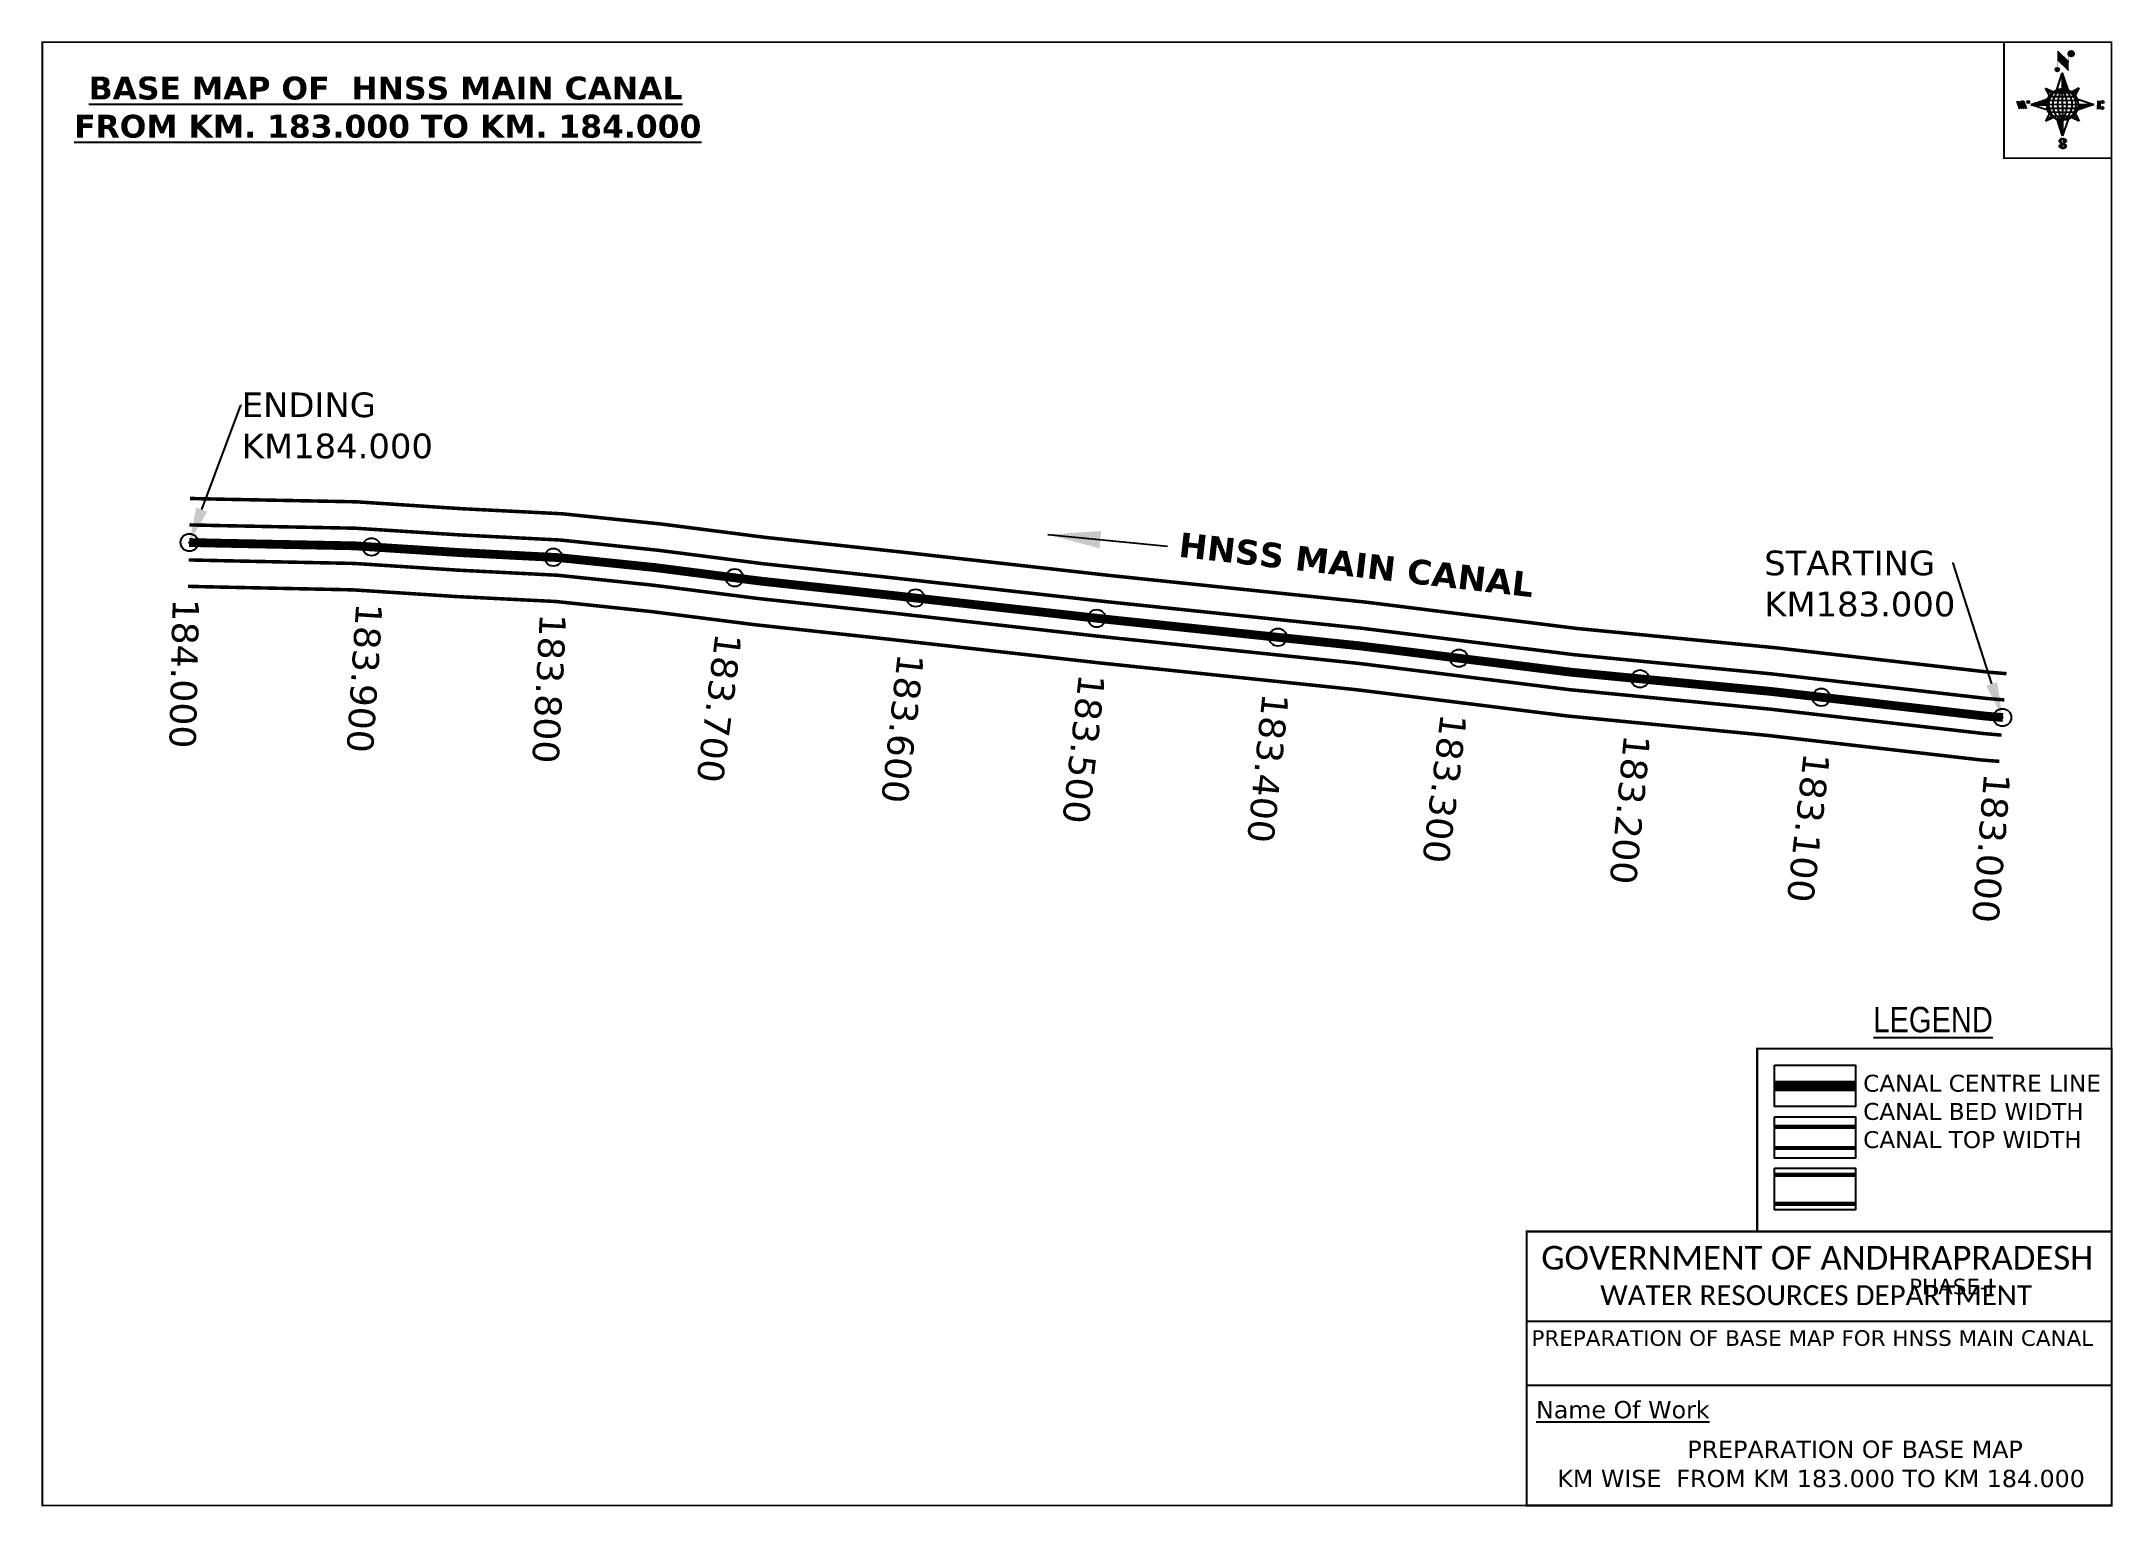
# Model space of a CAD drawing. Header units: inches. Extents: x 747607 to 748783, y 1653885 to 1654717.
import ezdxf
from ezdxf import colors
from ezdxf.entities.mleader import LeaderData, LeaderLine
from ezdxf.enums import TextEntityAlignment as Align
from ezdxf.math import Vec2, Vec3

# ---------------------------------------------------------------- set-up
doc = ezdxf.new("R2010")
doc.units = ezdxf.units.IN
doc.header["$MEASUREMENT"] = 0
doc.header["$PDMODE"] = 32
doc.header["$PDSIZE"] = 10
doc.linetypes.add('HIDDEN2', pattern=[0.1875, 0.125, -0.0625])
for name, color, linetype in [('AQUADUCT', 1, 'Continuous'), ('bord', 1, 'Continuous'), ('CANAL1', 1, 'Continuous'), ('CSMark', 72, 'Continuous'), ('DCBMS', 232, 'Continuous'), ('PAGE', 7, 'Continuous'), ('TEXT', 7, 'Continuous')]:
    doc.layers.add(name, color=color, linetype=linetype)
doc.styles.add('ARIALN', font='ARIALN_1.TTF')
doc.styles.get("Standard").update_dxf_attribs({"font": 'verdana_0.ttf'})
doc.dimstyles.get("Standard").update_dxf_attribs({"dimtxt": 0.18, "dimasz": 0.18, "dimexe": 0.18, "dimexo": 0.0625, "dimgap": 0.09, "dimtad": 0, "dimtih": 1, "dimtoh": 1, "dimdec": 4, "dimzin": 0, "dimdsep": 46, "dimtxsty": 'Standard', "dimcen": 0.09, "dimadec": 0, "dimazin": 0, "dimtfac": 1, "dimtdec": 4, "dimtofl": 0, "dimtmove": 0, "dimatfit": 3, "dimfxl": 0, "dimtolj": 1, "dimtzin": 0, "dimarcsym": 0})
pattern_1 = [(267.297113149, (-8720374.938, 50637915.138), (10.5367255337, -0.497431438), [])]
pattern_2 = [(357.297113149, (-8720374.938, 50637915.138), (0.497431438, 10.5367255337), [])]

# ---------------------------------------------------------------- blocks, each defined once
blk = doc.blocks.new('*X16')
at = {"color": 0, "linetype": 'Continuous'}
for p, q in [((6321.6, 240.5), (6322.3, 241.2)), ((6321.6, 240.3), (6322.3, 241)), ((6321.6, 240.1), (6322.3, 240.8)), ((6321.6, 239.9), (6322.4, 240.7)), ((6321.6, 239.8), (6322.4, 240.6)), ((6321.6, 239.6), (6322.5, 240.5)), ((6321.6, 239.4), (6322.5, 240.3)), ((6321.6, 239.2), (6322.6, 240.2)), ((6321.7, 239.1), (6322.6, 240.1)), ((6321.8, 240.8), (6322.4, 241.4)), ((6321.8, 239), (6322.7, 240)), ((6321.8, 239), (6322.8, 239.9)), ((6321.9, 238.9), (6322.9, 239.8)), ((6322, 238.8), (6323, 239.7)), ((6322.1, 241.3), (6322.4, 241.6)), ((6322.1, 238.7), (6323.1, 239.6)), ((6322.2, 238.6), (6323.1, 239.6)), ((6322.3, 238.5), (6323.2, 239.5)), ((6322.4, 238.5), (6323.3, 239.4)), ((6322.5, 238.4), (6323.4, 239.3)), ((6322.7, 238.4), (6323.6, 239.3)), ((6322.8, 238.3), (6323.7, 239.2)), ((6322.9, 238.3), (6323.8, 239.1)), ((6323.1, 238.2), (6323.9, 239.1)), ((6323.2, 238.2), (6324, 239)), ((6323.3, 238.2), (6324.2, 239)), ((6323.5, 238.1), (6324.3, 238.9)), ((6323.7, 238.1), (6324.4, 238.9)), ((6323.8, 238.1), (6324.6, 238.8)), ((6324.1, 238.2), (6324.7, 238.8)), ((6324.3, 238.3), (6324.9, 238.8)), ((6324.6, 238.3), (6325.1, 238.8)), ((6324.8, 238.4), (6325.2, 238.8)), ((6325.1, 238.5), (6325.4, 238.8)), ((6325.4, 238.6), (6325.6, 238.8))]:
    blk.add_line(p, q, dxfattribs=at)
blk = doc.blocks.new('*X15')
at = {"color": 0, "linetype": 'Continuous'}
for p, q in [((6324.4, 240.3), (6324.5, 240.4)), ((6324.6, 240.3), (6324.8, 240.5)), ((6324.7, 240.2), (6325, 240.5)), ((6324.8, 240.2), (6325.2, 240.6)), ((6325, 240.1), (6325.5, 240.6)), ((6325.1, 240.1), (6325.6, 240.6)), ((6325.2, 240), (6325.8, 240.6)), ((6325.3, 240), (6326, 240.6)), ((6325.4, 239.9), (6326.1, 240.6)), ((6325.5, 239.8), (6326.2, 240.5)), ((6325.6, 239.8), (6326.3, 240.5)), ((6325.7, 239.7), (6326.5, 240.4)), ((6325.9, 239.6), (6326.6, 240.3)), ((6326, 239.5), (6326.7, 240.3)), ((6326, 239.4), (6326.8, 240.2)), ((6326.1, 239.3), (6327, 240.2)), ((6326.2, 239.3), (6327.1, 240.1)), ((6326.3, 239.2), (6327.1, 240)), ((6326.4, 239.1), (6327.2, 239.9)), ((6326.5, 239), (6327.3, 239.8)), ((6326.5, 238.9), (6327.4, 239.7)), ((6326.6, 238.8), (6327.5, 239.6)), ((6326.7, 238.7), (6327.5, 239.5)), ((6326.8, 238.6), (6327.6, 239.4)), ((6326.8, 238.5), (6327.7, 239.3)), ((6326.8, 236.5), (6327.4, 237)), ((6326.9, 238.3), (6327.8, 239.2)), ((6326.9, 238.2), (6327.9, 239.1)), ((6326.9, 236.8), (6327.6, 237.4)), ((6327, 238.1), (6327.8, 239)), ((6327, 237.9), (6327.8, 238.8)), ((6327, 237.8), (6327.8, 238.6)), ((6327, 237.6), (6327.8, 238.4)), ((6327, 237.4), (6327.8, 238.2)), ((6327, 237.3), (6327.8, 238)), ((6327, 237.1), (6327.8, 237.9))]:
    blk.add_line(p, q, dxfattribs=at)
blk = doc.blocks.new('H')
at = {"layer": 'bord', "extrusion": (0.000427885, 0.004792, 0.999988)}
h = blk.add_hatch(dxfattribs=at)
h.set_pattern_fill('LINE', color=8, scale=84.387686, angle=-2.7029, style=0)
h.set_pattern_definition(pattern_2)
h.paths.add_polyline_path([(-492, 786, -0.090992), (-448, 775), (-486, 912)])
h = blk.add_hatch(dxfattribs=at)
h.set_pattern_fill('LINE', color=8, scale=84.387686, angle=-92.7029, style=0)
h.set_pattern_definition(pattern_1)
h.paths.add_polyline_path([(-625, 665, -0.090992), (-615, 710), (-751, 671)])
h = blk.add_hatch(dxfattribs=at)
h.set_pattern_fill('LINE', color=8, scale=84.387686, angle=-2.7029, style=0)
h.set_pattern_definition(pattern_2)
h.paths.add_polyline_path([(-504, 533, -0.090992), (-549, 543), (-510, 406)])
h = blk.add_hatch(dxfattribs=at)
h.set_pattern_fill('LINE', color=8, scale=84.387686, angle=-92.7029, style=0)
h.set_pattern_definition(pattern_1)
h.paths.add_polyline_path([(-246, 647), (-372, 653, -0.090992), (-382, 609)])
for p, q in [((-519, 1020, -1217), (-435, 927, -1216)), ((-516, 1087, -1217), (-432, 994, -1217)), ((-538, 774, -1216), (-487, 906, -1216)), ((-487, 906, -1216), (-493, 780, -1216)), ((-487, 906, -1216), (-448, 769, -1216)), ((-865, 701, -1215), (-847, 638, -1215)), ((-847, 700, -1215), (-829, 637, -1215)), ((-829, 699, -1215), (-811, 636, -1215)), ((-829, 699, -1215), (-811, 698, -1215)), ((-811, 698, -1215), (-794, 635, -1215)), ((-752, 665, -1215), (-615, 704, -1215)), ((-627, 794, -1216), (-567, 760, -1216)), ((-627, 794, -1216), (-584, 747, -1215)), ((-599, 731, -1215), (-627, 794, -1216)), ((-421, 753, -1216), (-359, 781, -1216)), ((-359, 781, -1216), (-405, 739, -1216)), ((-359, 781, -1216), (-392, 721, -1215)), ((-379, 693, -1215), (-246, 641, -1215)), ((-213, 669, -1215), (-217, 601, -1215)), ((-752, 665, -1215), (-625, 659, -1215)), ((-619, 614, -1215), (-752, 665, -1215)), ((-639, 526, -1214), (-606, 585, -1215)), ((-639, 526, -1214), (-593, 568, -1215)), ((-577, 553, -1215), (-639, 526, -1214)), ((-511, 400, -1214), (-549, 537, -1214)), ((-460, 533, -1215), (-511, 400, -1214)), ((-505, 527, -1214), (-511, 400, -1214)), ((-371, 513, -1214), (-431, 546, -1215)), ((-371, 513, -1214), (-414, 560, -1215)), ((-399, 576, -1215), (-371, 513, -1214)), ((-246, 641, -1215), (-383, 603, -1215)), ((-373, 647, -1215), (-246, 641, -1215)), ((-197, 600, -1215), (-194, 668, -1215))]:
    blk.add_line(p, q, dxfattribs=at)
at = {"layer": 'bord', "color": 8, "linetype": 'ByBlock', "extrusion": (0.000427885, 0.004792, 0.999988)}
for p, q in [((-375, 679, -1215), (-620, 691, -1215)), ((-386, 711, -1215), (-605, 722, -1215)), ((-411, 744, -1216), (-578, 752, -1216)), ((-493, 780, -1216), (-505, 527, -1214)), ((-373, 647, -1215), (-625, 659, -1215)), ((-378, 616, -1215), (-623, 628, -1215)), ((-392, 585, -1215), (-611, 595, -1215)), ((-420, 555, -1215), (-587, 562, -1215))]:
    blk.add_line(p, q, dxfattribs=at)
at = {"layer": 'bord', "extrusion": (0.000427885, 0.004792, 0.999988), "elevation": -1212}
for points, const_width in [([(-522, 960), (-516, 1093)], 1.61), ([(-434, 933), (-428, 1066)], 1.61), ([(-870, 707), (-846, 706)], 0.642), ([(-829, 643), (-821, 678)], 0.642), ([(-793, 641), (-782, 694)], 0.642), ([(-223, 676), (-174, 673)], 0.706), ([(-829, 643), (-855, 644)], 0.642), ([(-811, 642), (-784, 641)], 0.642), ([(-177, 605), (-226, 607)], 0.706), ([(-195, 645), (-185, 644)], 0.706)]:
    blk.add_lwpolyline(points, dxfattribs=dict(at, const_width=const_width))
for points, const_width in [([(-414, 1073, 1), (-398, 1058, 1)], 22.3), ([(-530, 950, 1), (-520, 939, 1)], 14.8), ([(-776, 697, 1), (-769, 690, 1)], 8.9), ([(-180, 618, 1), (-173, 611, 1)], 9.79), ([(-178, 667, 1), (-171, 660, 1)], 9.79), ([(-490, 362, 1), (-498, 369, 1)], 11.1), ([(-525, 322, 1), (-533, 329, 1)], 11.1)]:
    blk.add_lwpolyline(points, format="xyb", close=True, dxfattribs=dict(at, const_width=const_width))
for points in [[(-537, 317), (-531, 310), (-520, 307), (-505, 307), (-494, 310), (-486, 318), (-487, 326), (-491, 333), (-494, 336), (-503, 341), (-522, 347), (-530, 352), (-534, 355), (-537, 363), (-537, 373), (-530, 381), (-520, 384), (-504, 384), (-493, 380), (-487, 373)], [(-522, 348), (-526, 354), (-528, 361), (-528, 371), (-526, 375), (-521, 381), (-515, 384)], [(-505, 307), (-499, 312), (-497, 319), (-497, 327), (-501, 335), (-509, 343)]]:
    blk.add_lwpolyline(points, dxfattribs=at)
at = {"layer": 'bord', "extrusion": (0.000427885, 0.004792, 0.999988)}
for centre, radius in [((-406, 1065, -1212), 22.3), ((-525, 944, -1212), 14.8), ((-773, 694, -1212), 8.9), ((-498, 659, -1212), 127), ((-177, 615, -1212), 9.79), ((-174, 663, -1212), 9.79), ((-494, 365, -1212), 11.1), ((-529, 325, -1212), 11.1)]:
    blk.add_circle(centre, radius, dxfattribs=at)
at = {"layer": 'bord', "color": 8, "linetype": 'ByBlock', "extrusion": (0.000427885, 0.004792, 0.999988)}
for centre, radius, start, end in [((-482, 658, -1212), 128, 94.9254, 259.6691), ((-437, 656, -1212), 141, 113.2864, 241.308), ((-316, 651, -1212), 222, 142.5892, 212.0053), ((-560, 662, -1212), 141, 293.2864, 61.308), ((-681, 668, -1212), 222, 322.5892, 32.0053), ((-515, 660, -1212), 128, 274.9254, 79.6691)]:
    blk.add_arc(centre, radius, start, end, dxfattribs=at)
at = {"layer": 'bord', "extrusion": (0.000427885, 0.004792, 0.999988)}
for points in [[(-516, 1093, -1212), (-431, 1000, -1212), (-519, 1026, -1212), (-434, 933, -1212)], [(-864, 707, -1212), (-846, 706, -1212), (-846, 644, -1212), (-829, 643, -1212)], [(-829, 705, -1212), (-811, 704, -1212), (-811, 642, -1212), (-793, 641, -1212)], [(-193, 674, -1212), (-197, 606, -1212), (-213, 675, -1212), (-216, 607, -1212)]]:
    blk.add_solid(points, dxfattribs=at)
at = {"layer": 'bord', "extrusion": (0.000427885, 0.004792, 0.999988), "xscale": 7.977342409717546, "yscale": 7.977342408231451, "zscale": 7.977342408476333, "rotation": 138.0840426661453}
for name, p in [('*X15', (38301, -31929, -1212)), ('*X16', (38314, -31951, -1212))]:
    blk.add_blockref(name, p, dxfattribs=at)

msp = doc.modelspace()

# ---------------------------------------------------------------- linework, layer by layer
at = {"color": 3}
for p in [(747690.6, 1654432.3), (747794.1, 1654429.8), (747897.4, 1654423.9), (748000.3, 1654412.3), (748103.1, 1654400.8), (748206, 1654389.2), (748308.9, 1654378.5), (748411.7, 1654366.6), (748514.6, 1654354.9), (748617.5, 1654344.4), (748720.4, 1654332.9)]:
    msp.add_point(p, dxfattribs=at)
at = {"layer": 'CANAL1', "color": 200, "const_width": 2}
for points in [[(748722.7, 1654357.8), (748713.2, 1654358.6), (748591.7, 1654372.5), (748478.5, 1654383.5), (748359.1, 1654398.4), (748213.1, 1654413.6), (748094, 1654427), (748017.8, 1654435.2), (747958.6, 1654442.8), (747902.5, 1654448.6), (747845.1, 1654451.5), (747785.7, 1654455.4), (747708.3, 1654456.9), (747691, 1654457.3)], [(748718.7, 1654308), (748708.3, 1654308.8), (748586.4, 1654322.8), (748473, 1654333.8), (748353.4, 1654348.7), (748207.7, 1654363.9), (748088.5, 1654377.3), (748011.9, 1654385.6), (747952.8, 1654393.1), (747898.6, 1654398.8), (747842.3, 1654401.6), (747783.6, 1654405.4), (747707.3, 1654407), (747689.9, 1654407.4)]]:
    msp.add_lwpolyline(points, dxfattribs=at)
at = {"layer": 'CANAL1', "color": 5, "const_width": 2}
for points in [[(748721.5, 1654342.9), (748711.7, 1654343.7), (748590.1, 1654357.6), (748476.9, 1654368.6), (748357.4, 1654383.5), (748211.5, 1654398.7), (748092.3, 1654412), (748016, 1654420.3), (747956.8, 1654427.9), (747901.3, 1654433.7), (747844.3, 1654436.6), (747785.1, 1654440.4), (747708, 1654441.9), (747690.7, 1654442.3)], [(747690.2, 1654422.4), (747707.6, 1654422), (747784.2, 1654420.4), (747843.1, 1654416.6), (747899.8, 1654413.7), (747954.5, 1654408), (748013.6, 1654400.5), (748090.1, 1654392.2), (748209.3, 1654378.8), (748355.1, 1654363.6), (748474.7, 1654348.7), (748588, 1654337.7), (748709.8, 1654323.8), (748719.9, 1654322.9)]]:
    msp.add_lwpolyline(points, dxfattribs=at)
at = {"layer": 'CANAL1', "color": 1, "linetype": 'HIDDEN2', "ltscale": 100, "const_width": 5}
msp.add_lwpolyline([(748720.7, 1654332.9), (748710.8, 1654333.7), (748589.1, 1654347.7), (748475.8, 1654358.6), (748356.2, 1654373.5), (748210.4, 1654388.8), (748091.2, 1654402.1), (748014.8, 1654410.4), (747955.7, 1654418), (747900.6, 1654423.7), (747843.7, 1654426.6), (747784.6, 1654430.4), (747707.8, 1654431.9), (747690.5, 1654432.3)], dxfattribs=at)
at = {"layer": 'CANAL1', "color": 1, "linetype": 'HIDDEN2', "ltscale": 100, "const_width": 6, "elevation": -0.4}
msp.add_lwpolyline([(748637, 1654123.6), (748591, 1654123.6)], dxfattribs=at)
at = {"layer": 'CANAL1', "color": 5, "const_width": 2.4, "elevation": -0.4}
for points in [[(748637, 1654100.4), (748591, 1654100.4)], [(748637, 1654088.4), (748591, 1654088.4)]]:
    msp.add_lwpolyline(points, dxfattribs=at)
at = {"layer": 'CANAL1', "color": 200, "const_width": 2.4, "elevation": -0.4}
for points in [[(748637, 1654073.2), (748591, 1654073.2)], [(748637, 1654056.7), (748591, 1654056.7)]]:
    msp.add_lwpolyline(points, dxfattribs=at)
at = {"layer": 'PAGE', "const_width": 1}
msp.add_lwpolyline([(747607.1, 1653885.4), (748782.4, 1653885.4), (748782.4, 1654716.4), (747607.1, 1654716.4), (747607.1, 1653885.4)], dxfattribs=at)
at = {"layer": 'PAGE'}
for points, const_width in [([(748782.4, 1654716.4), (748721.3, 1654716.4), (748721.3, 1654650.6), (748782.4, 1654650.6)], 1), ([(748782.4, 1654041), (748581.1, 1654041), (748581.1, 1654144.8), (748782.4, 1654144.8)], 1.2), ([(748450.2, 1654041), (748782.4, 1654041), (748782.4, 1653885.4), (748450.2, 1653885.4)], 1.2)]:
    msp.add_lwpolyline(points, close=True, dxfattribs=dict(at, const_width=const_width))
at = {"layer": 'PAGE', "elevation": -0.4}
for points in [[(748591, 1654135.4), (748637, 1654135.4), (748637, 1654111.9), (748591, 1654111.9)], [(748591, 1654106.1), (748637, 1654106.1), (748637, 1654082.6), (748591, 1654082.6)], [(748591, 1654076.9), (748637, 1654076.9), (748637, 1654053.3), (748591, 1654053.3)]]:
    msp.add_lwpolyline(points, close=True, dxfattribs=at)
at = {"layer": 'PAGE'}
for points in [[(748450.2, 1653990), (748782.4, 1653990)], [(748450.2, 1653953.7), (748782.4, 1653953.7)]]:
    msp.add_lwpolyline(points, dxfattribs=at)

# ---------------------------------------------------------------- block references
at = {"layer": 'AQUADUCT', "color": 1, "xscale": 0.0703495379661093, "yscale": 0.07034953800030053, "zscale": 0.07034953795990817, "rotation": 3.078330607406165}
msp.add_blockref('H', (748792, 1654637, 85.4), dxfattribs=at)

# ---------------------------------------------------------------- texts
at = {"layer": 'CANAL1', "insert": (748252.7, 1654438.3), "char_height": 14, "width": 205.129, "attachment_point": 1, "rotation": 353.4649}
msp.add_mtext('\\pi0.96322;{\\fVerdana|b1|i0|c0|p34;HNSS MAIN CANAL}', dxfattribs=at)
at = {"layer": 'CSMark', "color": 1}
for s, rotation, p in [('184.000', 268.6791, (747688.7, 1654400.4)), ('183.900', 266.3025, (747792.9, 1654397.8)), ('183.800', 267.1002, (747897.2, 1654391.8)), ('183.700', 262.6944, (747997, 1654380.4)), ('183.600', 263.6042, (748100.5, 1654368.9)), ('183.500', 263.6042, (748203.4, 1654357.3)), ('183.400', 264.0438, (748307.7, 1654346.4)), ('183.300', 262.8984, (748408.9, 1654334.7)), ('183.200', 264.4611, (748513, 1654322.9)), ('183.100', 263.4622, (748615.1, 1654312.5)), ('183.000', 265.4077, (748717.5, 1654301.1))]:
    msp.add_text(s, height=15, rotation=rotation, dxfattribs=at).set_placement(p, align=Align.MIDDLE_LEFT)
at = {"layer": 'PAGE', "extrusion": (0.000201441, 0.004807, 0.999988), "style": 'ARIALN'}
msp.add_text('%%ULEGEND', height=14.4, rotation=359.9999, dxfattribs=at).set_placement((748681, 1654141.5, 8102.1), align=Align.MIDDLE)
at = {"layer": 'PAGE', "extrusion": (0.000201441, 0.004807, 0.999988)}
for s, height, p in [('PHASE-I', 8.88, (748691.5, 1653989.9, 8101.3)), ('PREPARATION OF BASE MAP', 9.822, (748636.7, 1653897.5, 8099.9)), ('KM WISE  FROM KM 183.000 TO KM 184.000', 9.822, (748617.4, 1653880.9, 8099.9))]:
    msp.add_text(s, height=height, rotation=359.9999, dxfattribs=at).set_placement(p, align=Align.MIDDLE_CENTER)
for s, height, p in [('PREPARATION OF BASE MAP FOR HNSS MAIN CANAL', 8.878, (748452.9, 1653956.2, 8101.1)), ('%%UName Of Work', 9.822, (748455.5, 1653915.1, 8099.8))]:
    msp.add_text(s, height=height, rotation=359.9999, dxfattribs=at).set_placement(p)
at = {"layer": 'PAGE', "extrusion": (0.000201441, 0.004807, 0.999988), "attachment_point": 1, "text_direction": (1, -1e-06, -0.000201)}
for s, insert, char_height, width in [('CANAL CENTRE LINE CANAL BED WIDTH {\\H2.3741x; }CANAL TOP WIDTH{\\H1.9188x; }', (748641.3, 1654130, -0.4), 9.6, 168.926), ('\\pi3.5885;{\\fCalibri|b0|i0|c0|p34;\\H1.3333x;GOVERNMENT OF ANDHRAPRADESH\\P\\pi37.073;\\H0.83998x;WATER RESOURCES DEPARTMENT}', (748454.9, 1654032.8, -1.3), 10.059, 321.276)]:
    msp.add_mtext(s, dxfattribs=dict(at, insert=insert, char_height=char_height, width=width))
at = {"layer": 'TEXT', "color": 1, "insert": (747611.7, 1654696.9), "char_height": 13, "width": 379.826, "attachment_point": 1}
msp.add_mtext('\\pi21.755;{\\fVerdana|b1|i0|c0|p34;\\LBASE MAP OF  HNSS MAIN CANAL \\P\\pi13.452;FROM KM. 183.000 TO KM. 184.000}', dxfattribs=at)

# ---------------------------------------------------------------- leaders
at = {"layer": 'CANAL1'}
msp.add_leader([(748178.2, 1654436.8), (748246.2, 1654430.2)], dimstyle='Standard', override={"dimasz": 30, "dimgap": 0.09, "dimtad": 0}, dxfattribs=at)
at = {"layer": 'DCBMS', "color": 5}
ml = msp.add_multileader_mtext('Standard', dxfattribs=at)
ml.set_content('ENDING \\PKM184.000', color=5)
ml.set_leader_properties()
ml.build(insert=Vec2(0, 0))
ml.multileader.update_dxf_attribs({"dogleg_length": 0.36, "arrow_head_size": 20})
ctx = ml.context
ctx.base_point, ctx.char_height, ctx.arrow_head_size, ctx.landing_gap_size, ctx.plane_origin = Vec3(747720.3, 1654510.3), 14, 20, 0.09, Vec3(747761.8, 1654461.7)
notes = []
notes.append((ctx, [(1, (1, 1, 0), (747719.9, 1654510.3), (1, 0), 0.36, [(0, [(747690.6, 1654432.3)], 0, [])])]))
ctx.mtext.insert, ctx.mtext.width, ctx.mtext.flow_direction = Vec3(747720.4, 1654517.5), 108.896, 5
ml = msp.add_multileader_mtext('Standard', dxfattribs=at)
ml.set_content('STARTING\\PKM183.000', color=5)
ml.set_leader_properties()
ml.build(insert=Vec2(0, 0))
ml.multileader.update_dxf_attribs({"dogleg_length": 0.36, "arrow_head_size": 20})
ctx = ml.context
ctx.base_point, ctx.char_height, ctx.arrow_head_size, ctx.landing_gap_size, ctx.plane_origin = Vec3(748585, 1654420.5), 14, 20, 0.09, Vec3(748869.3, 1654638.6)
notes.append((ctx, [(0, (1, 1, 0), (748692.4, 1654420.5), (-1, 0), 0.36, [(0, [(748720.4, 1654332.9)], 0, [])])]))
ctx.mtext.insert, ctx.mtext.flow_direction = Vec3(748585.1, 1654427.7), 5
for ctx, leaders in notes:
    for number, flags, end, landing, length, lines in leaders:
        leader = LeaderData()
        leader.index, (leader.has_last_leader_line, leader.has_dogleg_vector, leader.attachment_direction) = number, flags
        leader.last_leader_point, leader.dogleg_vector, leader.dogleg_length = Vec3(end), Vec3(landing), length
        for number, points, colour, breaks in lines:
            line = LeaderLine()
            line.index, line.vertices, line.color, line.breaks = number, Vec3.list(points), colors.encode_raw_color(colour), breaks
            leader.lines.append(line)
        ctx.leaders.append(leader)

doc.saveas('drawing.dxf')
